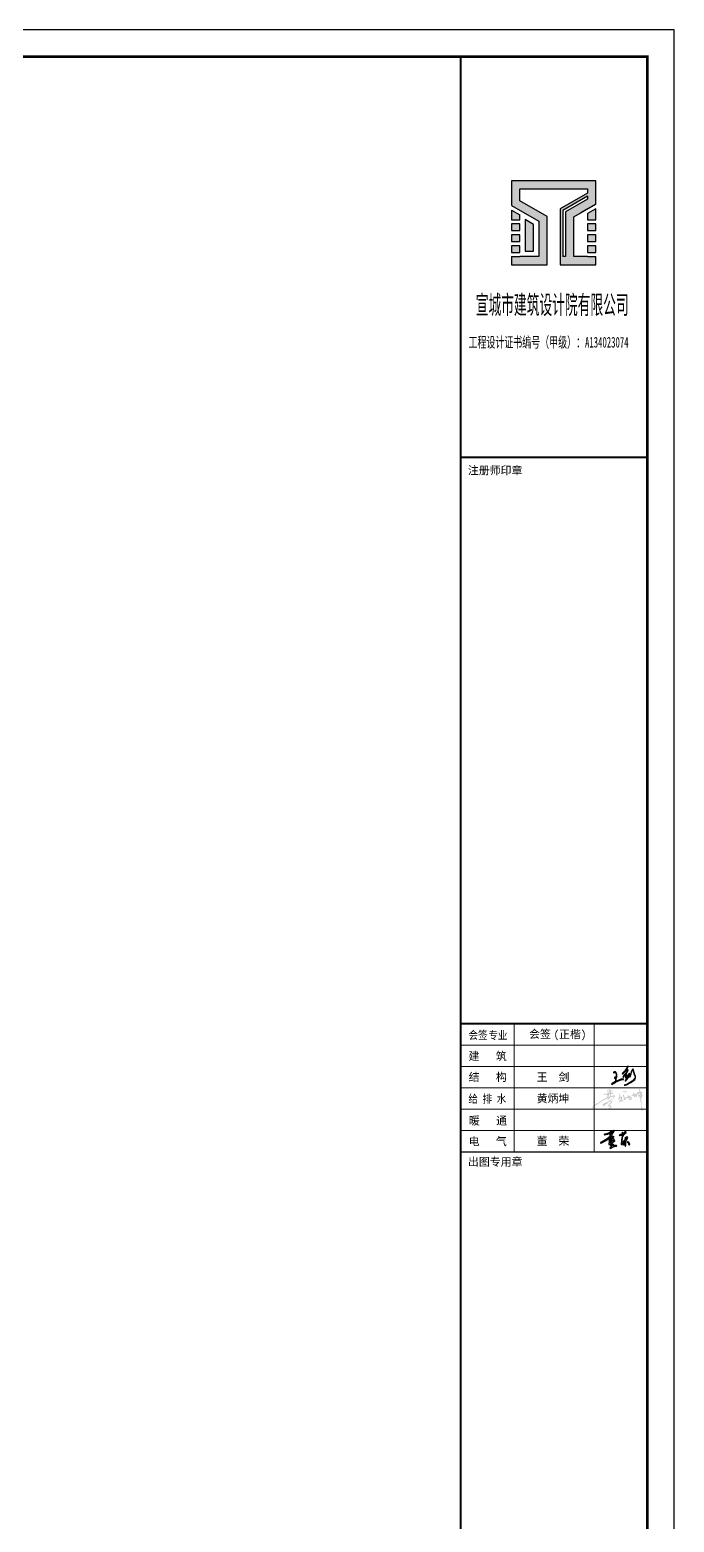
# Model space of a CAD drawing. Extents: x -4747 to 1060961, y -766984 to 396631.
# Drawn here: x 516676 to 540821, y 91379 to 147307 of the extents above; entities that cross this region are included whole.
import ezdxf
from ezdxf.enums import TextEntityAlignment as Align

# ---------------------------------------------------------------- set-up
doc = ezdxf.new("R2010")
doc.units = 0
doc.header["$LTSCALE"] = 1000
doc.header["$MEASUREMENT"] = 0
doc.layers.get('0').update_dxf_attribs({"linetype": 'CONTINUOUS'})
for name, color, linetype in [('BZ_标准图框', 7, 'CONTINUOUS'), ('PUB_TITLE', 4, 'CONTINUOUS'), ('TK_图框线_', 45, 'CONTINUOUS')]:
    doc.layers.add(name, color=color, linetype=linetype)
doc.styles.add('HT', font='simhei.ttf')

# ---------------------------------------------------------------- blocks, each defined once
blk = doc.blocks.new('DR')
at = {"linetype": 'CONTINUOUS'}
h = blk.add_hatch(color=256, dxfattribs=at)
h.dxf.hatch_style = 1
h.paths.add_polyline_path([(1911116, -440635), (1911119, -440635), (1911120, -440634), (1911121, -440636), (1911116, -440641), (1911114, -440641)], flags=16)
h.paths.add_polyline_path([(1911234, -440611), (1911235, -440610), (1911235, -440608), (1911232, -440607), (1911226, -440611), (1911226, -440613), (1911216, -440628), (1911215, -440633), (1911218, -440635), (1911222, -440631)], flags=17)
h.paths.add_polyline_path([(1911260, -440603), (1911258, -440602), (1911252, -440607), (1911261, -440610), (1911271, -440626), (1911268, -440629), (1911272, -440632), (1911275, -440632), (1911279, -440627), (1911279, -440624), (1911271, -440610), (1911263, -440603)])
h.paths.add_polyline_path([(1911107, -440603), (1911109, -440603), (1911110, -440602), (1911111, -440604), (1911097, -440615), (1911097, -440609)], flags=16)
h.paths.add_polyline_path([(1911234, -440591), (1911236, -440590), (1911236, -440593), (1911233, -440596), (1911226, -440599)], flags=16)
h.paths.add_polyline_path([(1911110, -440585), (1911112, -440585), (1911112, -440590), (1911108, -440594), (1911098, -440600), (1911097, -440592), (1911100, -440589)], flags=16)
h.paths.add_polyline_path([(1911108, -440573), (1911110, -440573), (1911112, -440575), (1911112, -440578), (1911097, -440585), (1911097, -440580)], flags=16)
h.paths.add_polyline_path([(1911104, -440569), (1911105, -440568), (1911100, -440573), (1911094, -440575), (1911100, -440570)], flags=16)
h.paths.add_polyline_path([(1911211, -440556), (1911209, -440555), (1911205, -440565), (1911203, -440585), (1911201, -440591), (1911198, -440628), (1911202, -440630), (1911206, -440625), (1911207, -440619), (1911215, -440615), (1911236, -440600), (1911235, -440628), (1911234, -440627), (1911232, -440629), (1911232, -440636), (1911236, -440643), (1911240, -440644), (1911243, -440639), (1911244, -440593), (1911255, -440583), (1911252, -440579), (1911247, -440582), (1911244, -440581), (1911257, -440568), (1911260, -440560), (1911256, -440557), (1911246, -440559), (1911233, -440567), (1911236, -440568), (1911241, -440565), (1911252, -440563), (1911216, -440602), (1911207, -440607)])
h.paths.add_polyline_path([(1911220, -440530), (1911221, -440530), (1911218, -440539), (1911214, -440543), (1911214, -440534)], flags=16)
h.paths.add_polyline_path([(1911238, -440514), (1911239, -440514)], flags=16)
h.paths.add_polyline_path([(1911119, -440511), (1911120, -440511), (1911120, -440514), (1911107, -440531), (1911103, -440533), (1911101, -440536), (1911099, -440536), (1911102, -440519)], flags=16)
h.paths.add_polyline_path([(1911244, -440499), (1911242, -440498), (1911229, -440512), (1911230, -440515), (1911224, -440523), (1911216, -440527), (1911214, -440526), (1911214, -440516), (1911211, -440512), (1911209, -440515), (1911208, -440530), (1911187, -440537), (1911181, -440542), (1911183, -440545), (1911188, -440545), (1911194, -440540), (1911198, -440540), (1911207, -440536), (1911209, -440553), (1911211, -440555), (1911215, -440554), (1911230, -440527), (1911247, -440516), (1911246, -440513), (1911241, -440511)])
h.paths.add_polyline_path([(1911132, -440496), (1911131, -440495), (1911128, -440496), (1911124, -440504), (1911102, -440512), (1911101, -440501), (1911098, -440497), (1911095, -440499), (1911096, -440513), (1911094, -440516), (1911061, -440529), (1911042, -440532), (1911041, -440536), (1911044, -440539), (1911074, -440531), (1911094, -440522), (1911093, -440544), (1911095, -440547), (1911101, -440548), (1911080, -440565), (1911051, -440585), (1911021, -440603), (1911017, -440603), (1911006, -440610), (1911005, -440612), (1911009, -440616), (1911018, -440613), (1911047, -440596), (1911079, -440580), (1911082, -440585), (1911090, -440585), (1911090, -440590), (1911088, -440592), (1911087, -440597), (1911089, -440599), (1911089, -440605), (1911086, -440608), (1911086, -440613), (1911084, -440617), (1911085, -440627), (1911087, -440629), (1911092, -440629), (1911102, -440621), (1911108, -440619), (1911108, -440631), (1911100, -440636), (1911100, -440639), (1911104, -440643), (1911104, -440650), (1911093, -440660), (1911097, -440665), (1911106, -440660), (1911110, -440660), (1911128, -440648), (1911136, -440647), (1911143, -440644), (1911155, -440645), (1911158, -440642), (1911156, -440638), (1911141, -440637), (1911123, -440642), (1911130, -440635), (1911131, -440632), (1911127, -440628), (1911116, -440628), (1911116, -440617), (1911119, -440609), (1911139, -440593), (1911139, -440590), (1911135, -440588), (1911123, -440599), (1911121, -440598), (1911121, -440593), (1911129, -440585), (1911132, -440580), (1911132, -440577), (1911128, -440574), (1911121, -440575), (1911117, -440566), (1911124, -440562), (1911130, -440556), (1911129, -440552), (1911116, -440556), (1911093, -440568), (1911067, -440579), (1911094, -440560), (1911106, -440550), (1911115, -440540), (1911115, -440536), (1911113, -440534), (1911126, -440515), (1911129, -440508), (1911134, -440503)])
at = {"linetype": 'CONTINUOUS', "elevation": 12800663}
for points in [[(1911132, -440496), (1911131, -440495), (1911128, -440496), (1911124, -440504), (1911102, -440512), (1911101, -440501), (1911098, -440497), (1911095, -440499), (1911096, -440513), (1911094, -440516), (1911061, -440529), (1911042, -440532), (1911041, -440536), (1911044, -440539), (1911074, -440531), (1911094, -440522), (1911093, -440544), (1911095, -440547), (1911101, -440548), (1911080, -440565), (1911051, -440585), (1911021, -440603), (1911017, -440603), (1911006, -440610), (1911005, -440612), (1911009, -440616), (1911018, -440613), (1911047, -440596), (1911079, -440580), (1911082, -440585), (1911090, -440585), (1911090, -440590), (1911088, -440592), (1911087, -440597), (1911089, -440599), (1911089, -440605), (1911086, -440608), (1911086, -440613), (1911084, -440617), (1911085, -440627), (1911087, -440629), (1911092, -440629), (1911102, -440621), (1911108, -440619), (1911108, -440631), (1911100, -440636), (1911100, -440639), (1911104, -440643), (1911104, -440650), (1911093, -440660), (1911097, -440665), (1911106, -440660), (1911110, -440660), (1911128, -440648), (1911136, -440647), (1911143, -440644), (1911155, -440645), (1911158, -440642), (1911156, -440638), (1911141, -440637), (1911123, -440642), (1911130, -440635), (1911131, -440632), (1911127, -440628), (1911116, -440628), (1911116, -440617), (1911119, -440609), (1911139, -440593), (1911139, -440590), (1911135, -440588), (1911123, -440599), (1911121, -440598), (1911121, -440593), (1911129, -440585), (1911132, -440580), (1911132, -440577), (1911128, -440574), (1911121, -440575), (1911117, -440566), (1911124, -440562), (1911130, -440556), (1911129, -440552), (1911116, -440556), (1911093, -440568), (1911067, -440579), (1911094, -440560), (1911106, -440550), (1911115, -440540), (1911115, -440536), (1911113, -440534), (1911126, -440515), (1911129, -440508), (1911134, -440503), (1911132, -440496)], [(1911104, -440569), (1911105, -440568), (1911100, -440573), (1911094, -440575), (1911100, -440570), (1911104, -440569)], [(1911108, -440573), (1911110, -440573), (1911112, -440575), (1911112, -440578), (1911097, -440585), (1911097, -440580), (1911108, -440573)], [(1911119, -440511), (1911120, -440511), (1911120, -440514), (1911107, -440531), (1911103, -440533), (1911101, -440536), (1911099, -440536), (1911102, -440519), (1911119, -440511)], [(1911244, -440499), (1911242, -440498), (1911229, -440512), (1911230, -440515), (1911224, -440523), (1911216, -440527), (1911214, -440526), (1911214, -440516), (1911211, -440512), (1911209, -440515), (1911208, -440530), (1911187, -440537), (1911181, -440542), (1911183, -440545), (1911188, -440545), (1911194, -440540), (1911198, -440540), (1911207, -440536), (1911209, -440553), (1911211, -440555), (1911215, -440554), (1911230, -440527), (1911247, -440516), (1911246, -440513), (1911241, -440511), (1911244, -440499)], [(1911211, -440556), (1911209, -440555), (1911205, -440565), (1911203, -440585), (1911201, -440591), (1911198, -440628), (1911202, -440630), (1911206, -440625), (1911207, -440619), (1911215, -440615), (1911236, -440600), (1911235, -440628), (1911234, -440627), (1911232, -440629), (1911232, -440636), (1911236, -440643), (1911240, -440644), (1911243, -440639), (1911244, -440593), (1911255, -440583), (1911252, -440579), (1911247, -440582), (1911244, -440581), (1911257, -440568), (1911260, -440560), (1911256, -440557), (1911246, -440559), (1911233, -440567), (1911236, -440568), (1911241, -440565), (1911252, -440563), (1911216, -440602), (1911207, -440607), (1911211, -440556)], [(1911220, -440530), (1911221, -440530), (1911218, -440539), (1911214, -440543), (1911214, -440534), (1911220, -440530)], [(1911238, -440514), (1911239, -440514), (1911238, -440514)], [(1911110, -440585), (1911112, -440585), (1911112, -440590), (1911108, -440594), (1911098, -440600), (1911097, -440592), (1911100, -440589), (1911110, -440585)], [(1911107, -440603), (1911109, -440603), (1911110, -440602), (1911111, -440604), (1911097, -440615), (1911097, -440609), (1911107, -440603)], [(1911116, -440635), (1911119, -440635), (1911120, -440634), (1911121, -440636), (1911116, -440641), (1911114, -440641), (1911116, -440635)], [(1911234, -440611), (1911235, -440610), (1911235, -440608), (1911232, -440607), (1911226, -440611), (1911226, -440613), (1911216, -440628), (1911215, -440633), (1911218, -440635), (1911222, -440631), (1911234, -440611)], [(1911234, -440591), (1911236, -440590), (1911236, -440593), (1911233, -440596), (1911226, -440599), (1911234, -440591)], [(1911260, -440603), (1911258, -440602), (1911252, -440607), (1911261, -440610), (1911271, -440626), (1911268, -440629), (1911272, -440632), (1911275, -440632), (1911279, -440627), (1911279, -440624), (1911271, -440610), (1911263, -440603), (1911260, -440603)]]:
    blk.add_lwpolyline(points, dxfattribs=at)
blk = doc.blocks.new('WJ')
at = {"linetype": 'CONTINUOUS'}
h = blk.add_hatch(color=0, dxfattribs=at)
h.dxf.hatch_style = 1
h.paths.add_polyline_path([(170, 444), (169, 445), (166, 443), (169, 440), (169, 410), (167, 408), (164, 412), (160, 413), (156, 409), (157, 404), (160, 408), (163, 408), (165, 404), (161, 403), (159, 406), (158, 403), (161, 400), (165, 401), (164, 379), (139, 364), (134, 359), (137, 356), (145, 363), (163, 373), (164, 371), (170, 377), (186, 385), (195, 387), (212, 394), (224, 395), (224, 400), (204, 396), (167, 380), (169, 387), (169, 403), (174, 413), (174, 434)])
h.paths.add_polyline_path([(163, 451), (162, 452), (155, 452), (149, 449), (148, 447), (150, 443), (155, 448), (160, 448), (168, 444), (169, 446)])
h.paths.add_polyline_path([(300, 463), (299, 464), (297, 464), (296, 461), (300, 450), (302, 438), (308, 423), (311, 410), (310, 405), (299, 391), (290, 383), (257, 363), (246, 358), (228, 353), (236, 352), (247, 355), (279, 371), (295, 382), (308, 395), (315, 406), (314, 418), (307, 437)])
h.paths.add_polyline_path([(260, 495), (259, 496), (254, 491), (250, 482), (235, 459), (219, 444), (215, 439), (216, 436), (219, 436), (237, 455), (247, 461), (254, 463), (251, 455), (244, 444), (230, 430), (220, 413), (221, 411), (223, 411), (242, 435), (240, 425), (240, 406), (243, 404), (246, 407), (249, 419), (253, 419), (262, 428), (236, 385), (239, 382), (268, 420), (270, 421), (269, 414), (271, 412), (274, 415), (282, 436), (284, 447), (292, 467), (294, 469), (298, 464), (299, 467), (296, 472), (294, 472), (290, 468), (285, 458), (274, 423), (273, 426), (268, 425), (256, 411), (264, 423), (272, 440), (270, 442), (266, 439), (256, 426), (246, 421), (244, 411), (246, 441), (257, 458), (259, 464), (256, 467), (252, 467), (241, 462), (253, 480)])
at = {"color": 0, "linetype": 'CONTINUOUS', "elevation": 16083978}
for points in [[(163, 451), (162, 452), (155, 452), (149, 449), (148, 447), (150, 443), (155, 448), (160, 448), (168, 444), (169, 446), (163, 451)], [(260, 495), (259, 496), (254, 491), (250, 482), (235, 459), (219, 444), (215, 439), (216, 436), (219, 436), (237, 455), (247, 461), (254, 463), (251, 455), (244, 444), (230, 430), (220, 413), (221, 411), (223, 411), (242, 435), (240, 425), (240, 406), (243, 404), (246, 407), (249, 419), (253, 419), (262, 428), (236, 385), (239, 382), (268, 420), (270, 421), (269, 414), (271, 412), (274, 415), (282, 436), (284, 447), (292, 467), (294, 469), (298, 464), (299, 467), (296, 472), (294, 472), (290, 468), (285, 458), (274, 423), (273, 426), (268, 425), (256, 411), (264, 423), (272, 440), (270, 442), (266, 439), (256, 426), (246, 421), (244, 411), (246, 441), (257, 458), (259, 464), (256, 467), (252, 467), (241, 462), (253, 480), (260, 495)], [(300, 463), (299, 464), (297, 464), (296, 461), (300, 450), (302, 438), (308, 423), (311, 410), (310, 405), (299, 391), (290, 383), (257, 363), (246, 358), (228, 353), (236, 352), (247, 355), (279, 371), (295, 382), (308, 395), (315, 406), (314, 418), (307, 437), (300, 463)], [(170, 444), (169, 445), (166, 443), (169, 440), (169, 410), (167, 408), (164, 412), (160, 413), (156, 409), (157, 404), (160, 408), (163, 408), (165, 404), (161, 403), (159, 406), (158, 403), (161, 400), (165, 401), (164, 379), (139, 364), (134, 359), (137, 356), (145, 363), (163, 373), (164, 371), (170, 377), (186, 385), (195, 387), (212, 394), (224, 395), (224, 400), (204, 396), (167, 380), (169, 387), (169, 403), (174, 413), (174, 434), (170, 444)]]:
    blk.add_lwpolyline(points, dxfattribs=at)
blk = doc.blocks.new('A$C56AF2822')
at = {"linetype": 'CONTINUOUS', "xscale": 5, "yscale": 5, "zscale": 5}
blk.add_blockref('WJ', (-107, -2513), dxfattribs=at)
blk = doc.blocks.new('A$C7A596D73')
at = {"linetype": 'CONTINUOUS'}
h = blk.add_hatch(color=256, dxfattribs=at)
h.paths.add_polyline_path([(-528, 449), (-608, 419), (-653, 389), (-668, 389), (-718, 364), (-743, 339), (-848, 279), (-853, 269), (-998, 189), (-1088, 99), (-1093, 94), (-1088, 69), (-1073, 64), (-1043, 74), (-1038, 84), (-1048, 94), (-998, 144), (-788, 269), (-748, 304), (-603, 384), (-573, 389), (-508, 424), (-483, 429), (-493, 409), (-518, 389), (-508, 374), (-493, 369), (-423, 454), (-363, 474), (-293, 484), (-333, 419), (-453, 319), (-568, 269), (-583, 269), (-643, 229), (-663, 229), (-708, 184), (-708, 154), (-683, 134), (-633, 149), (-593, 189), (-548, 214), (-498, 264), (-403, 304), (-388, 289), (-398, 264), (-453, 219), (-493, 159), (-523, 144), (-518, 129), (-503, 119), (-453, 129), (-413, 109), (-453, 69), (-478, 59), (-478, 44), (-468, 34), (-438, 39), (-373, 104), (-373, 124), (-403, 149), (-418, 149), (-428, 159), (-458, 159), (-453, 174), (-368, 254), (-353, 279), (-358, 314), (-373, 329), (-403, 339), (-288, 439), (-263, 469), (-248, 509), (-263, 529), (-278, 529), (-288, 539), (-408, 494), (-408, 544), (-398, 569), (-368, 584), (-338, 584), (-318, 599), (-313, 644), (-333, 674), (-338, 669), (-328, 629), (-383, 614), (-398, 704), (-383, 704), (-348, 669), (-333, 674), (-368, 709), (-408, 729), (-408, 739), (-423, 754), (-453, 744), (-503, 749), (-518, 739), (-518, 724), (-533, 724), (-543, 714), (-523, 699), (-523, 614), (-533, 599), (-653, 589), (-668, 579), (-668, 564), (-653, 554), (-528, 559)])
h.paths.add_polyline_path([(-463, 569), (-438, 574), (-433, 564), (-453, 484), (-463, 469), (-493, 464), (-503, 464), (-488, 479), (-483, 519)], flags=16)
h.paths.add_polyline_path([(-488, 609), (-498, 669), (-498, 714), (-488, 729), (-463, 729), (-478, 684), (-473, 659)], flags=16)
h.paths.add_polyline_path([(-453, 609), (-448, 644), (-443, 684), (-433, 699), (-428, 614)], flags=16)
h.paths.add_polyline_path([(-23, 434), (-23, 414), (-38, 379), (-103, 284), (-88, 264), (-73, 269), (-43, 304), (57, 304), (72, 334), (47, 354), (-3, 349), (22, 399), (17, 429), (32, 474), (7, 489), (-23, 484), (-43, 469), (-43, 534), (-83, 599), (-103, 584), (-78, 559), (-78, 504), (-98, 444), (-113, 414), (-128, 404), (-133, 399), (-133, 384), (-103, 369), (-88, 379), (-58, 424)])
h.paths.add_polyline_path([(87, 369), (97, 359), (117, 359), (232, 464), (222, 444), (247, 419), (267, 419), (272, 389), (322, 349), (347, 354), (387, 404), (377, 429), (382, 444), (342, 489), (302, 504), (272, 504), (272, 524), (242, 539), (227, 524), (227, 489), (212, 474), (147, 444), (122, 414), (92, 554), (82, 564), (62, 559), (57, 554), (57, 509), (67, 489)])
h.paths.add_polyline_path([(292, 419), (302, 439), (297, 449), (312, 449), (342, 424), (347, 409), (337, 409), (322, 389)], flags=16)
h.paths.add_polyline_path([(187, 649), (197, 634), (207, 644), (207, 659), (197, 669), (147, 679), (92, 679), (57, 694), (47, 689), (42, 684), (42, 669), (62, 654)])
h.paths.add_polyline_path([(507, 579), (482, 579), (477, 629), (467, 639), (452, 639), (437, 609), (437, 559), (402, 564), (382, 539), (377, 534), (387, 504), (407, 519), (437, 524), (477, 464), (492, 464), (507, 479), (522, 519), (532, 479), (557, 464), (582, 504), (592, 574), (602, 594), (642, 574), (657, 609), (677, 629), (687, 549), (672, 544), (652, 569), (612, 549), (647, 484), (667, 469), (687, 489), (682, 509), (692, 509), (692, 469), (672, 459), (687, 429), (702, 424), (712, 284), (727, 239), (747, 64), (747, -31), (767, -51), (792, -31), (777, 29), (777, 74), (767, 89), (752, 179), (752, 289), (737, 364), (737, 449), (762, 459), (782, 484), (777, 499), (792, 514), (792, 544), (757, 559), (787, 619), (777, 639), (737, 664), (702, 674), (702, 704), (687, 739), (692, 749), (667, 779), (652, 774), (647, 749), (667, 704), (667, 669), (632, 639), (612, 659), (587, 649), (557, 579), (552, 524), (542, 584), (512, 594)])
h.paths.add_polyline_path([(497, 539), (487, 509), (477, 519), (477, 529)], flags=16)
h.paths.add_polyline_path([(717, 599), (717, 624), (737, 609), (727, 584)], flags=16)
h.paths.add_polyline_path([(722, 529), (737, 524), (727, 504), (722, 514)], flags=16)

msp = doc.modelspace()

# ---------------------------------------------------------------- hatches: boundary and pattern name
h = msp.add_hatch(color=1)
h.paths.add_polyline_path([(537880, 141652.7), (534728.8, 141652.7), (534728.8, 140726.8), (535752.8, 140135.6), (535752.8, 138808.7), (535036, 138808.7), (534728.8, 138808.7), (534728.8, 138501.5), (536060, 138501.5), (536060, 140313), (535036, 140904.2), (535036, 141345.5), (537572.8, 141345.5), (537572.8, 141191.9), (536548.8, 140600.7), (536548.8, 138501.5), (537880, 138501.5), (537880, 138808.7), (537572.8, 138808.7), (537060.8, 138808.7), (537060.8, 140305.1), (537880, 140778)])
h.paths.add_polyline_path([(537572.8, 140955.4), (536753.6, 140482.4), (536753.6, 138808.7), (536651.2, 138808.7), (536651.2, 140541.6), (537572.8, 141073.6)], flags=16)
h = msp.add_hatch(color=1)
h.paths.add_polyline_path([(537880, 140600.7), (537572.8, 140423.3), (537572.8, 140191.1), (537880, 140191.1)])
h.paths.add_polyline_path([(537572.8, 140037.5), (537572.8, 139781.5), (537880, 139781.5), (537880, 140037.5)])
h.paths.add_polyline_path([(537572.8, 139627.9), (537572.8, 139371.9), (537880, 139371.9), (537880, 139627.9)])
h.paths.add_polyline_path([(537880, 138962.3), (537880, 139218.3), (537572.8, 139218.3), (537572.8, 138962.3)])
h.paths.add_polyline_path([(535548, 140017.4), (535240.8, 140194.8), (535240.8, 139013.5), (535548, 139013.5)])
h.paths.add_polyline_path([(534728.8, 140549.5), (534728.8, 140191.1), (535036, 140191.1), (535036, 140372.1)])
h.paths.add_polyline_path([(534728.8, 140037.5), (534728.8, 139781.5), (535036, 139781.5), (535036, 140037.5)])
h.paths.add_polyline_path([(535036, 139371.9), (535036, 139627.9), (534728.8, 139627.9), (534728.8, 139371.9)])
h.paths.add_polyline_path([(535036, 139218.3), (534728.8, 139218.3), (534728.8, 138962.3), (535036, 138962.3)])

# ---------------------------------------------------------------- linework, layer by layer
for points in [[(537060.8, 138808.7), (537060.8, 140305.1), (537880, 140778), (537880, 141652.7), (534728.8, 141652.7), (534728.8, 140726.8), (535752.8, 140135.6), (535752.8, 138808.7), (535036, 138808.7)], [(534728.8, 138808.7), (534728.8, 138501.5), (536060, 138501.5), (536060, 140313), (535036, 140904.2), (535036, 141345.5), (537572.8, 141345.5), (537572.8, 141191.9), (536548.8, 140600.7), (536548.8, 138501.5), (537880, 138501.5), (537880, 138808.7)], [(537572.8, 141073.6), (536651.2, 140541.6), (536651.2, 138808.7)], [(537572.8, 140955.4), (536753.6, 140482.4), (536753.6, 138808.7)], [(537572.8, 141073.6), (537572.8, 140955.4)], [(534728.8, 140549.5), (534728.8, 140191.1), (535036, 140191.1), (535036, 140372.1)], [(534728.8, 140549.5), (535036, 140372.1)], [(537880, 140778), (537310.2, 140449)], [(537572.8, 140423.3), (537572.8, 140191.1), (537880, 140191.1), (537880, 140600.7)], [(537880, 140600.7), (537572.8, 140423.3)], [(534728.8, 138808.7), (535036, 138808.7)], [(536753.6, 138808.7), (536651.2, 138808.7)], [(537572.8, 138808.7), (537060.8, 138808.7)], [(537572.8, 138808.7), (537880, 138808.7)]]:
    msp.add_lwpolyline(points)
for points in [[(534728.8, 140037.5), (534728.8, 139781.5), (535036, 139781.5), (535036, 140037.5)], [(535548, 140017.4), (535240.8, 140194.8), (535240.8, 139013.5), (535548, 139013.5)], [(537572.8, 140037.5), (537572.8, 139781.5), (537880, 139781.5), (537880, 140037.5)], [(534728.8, 139627.9), (534728.8, 139371.9), (535036, 139371.9), (535036, 139627.9)], [(537572.8, 139627.9), (537572.8, 139371.9), (537880, 139371.9), (537880, 139627.9)], [(534728.8, 139218.3), (534728.8, 138962.3), (535036, 138962.3), (535036, 139218.3)], [(537572.8, 139218.3), (537572.8, 138962.3), (537880, 138962.3), (537880, 139218.3)]]:
    msp.add_lwpolyline(points, close=True)
at = {"layer": 'BZ_标准图框'}
for points, const_width in [([(532820.8, 64207.4), (532820.8, 146307.4)], 70), ([(532820.8, 131282.6), (539820.8, 131282.6)], 70), ([(532820.8, 110057.4), (539820.8, 110057.4)], 70), ([(534820.8, 110057.4), (534820.8, 105257.4)], 35), ([(537820.8, 110057.4), (537820.8, 105257.4)], 35), ([(539820.8, 109257.4), (532820.8, 109257.4)], 35), ([(539820.8, 108457.4), (532820.8, 108457.4)], 35), ([(539820.8, 107657.4), (532820.8, 107657.4)], 35), ([(539820.8, 106857.4), (532820.8, 106857.4)], 35), ([(539820.8, 106057.4), (532820.8, 106057.4)], 35), ([(539820.8, 105257.4), (532820.8, 105257.4)], 50)]:
    msp.add_lwpolyline(points, dxfattribs=dict(at, const_width=const_width))
at = {"layer": 'PUB_TITLE'}
msp.add_lwpolyline([(421920.8, 63207.4), (540820.8, 63207.4), (540820.8, 147307.4), (421920.8, 147307.4)], close=True, dxfattribs=at)
at = {"layer": 'PUB_TITLE', "const_width": 100}
msp.add_lwpolyline([(424420.8, 64207.4), (539820.8, 64207.4), (539820.8, 146307.4), (424420.8, 146307.4)], close=True, dxfattribs=at)

# ---------------------------------------------------------------- block references
for name, p in [('A$C56AF2822', (537908.9, 108508.1, -80419890)), ('A$C7A596D73', (538849.7, 106842.1))]:
    msp.add_blockref(name, p)
at = {"xscale": 4, "yscale": 4, "zscale": 4}
msp.add_blockref('DR', (-7105961, 1868046.4, -51202652), dxfattribs=at)

# ---------------------------------------------------------------- texts
at = {"layer": 'BZ_标准图框', "style": 'HT', "width": 0.5}
msp.add_text('宣城市建筑设计院有限公司', height=700, dxfattribs=at).set_placement((536250.9, 136655.4), align=Align.CENTER)
at = {"layer": 'BZ_标准图框', "style": 'HT'}
for s, height, width, p in [('工程设计证书编号（甲级）：A134023074', 400, 0.6, (533112.3, 135400.6)), ('会签', 300, 0.85, (533114.7, 109482.7)), ('专业', 300, 0.85, (533857.4, 109474.1)), ('给 排 水', 300, 0.85, (533110.1, 107092))]:
    msp.add_text(s, height=height, dxfattribs=dict(at, width=width)).set_placement(p)
for s, p in [('注册师印章', (533089.9, 130647.8)), ('会签', (535383.4, 109523.4)), ('(正楷)', (536304.2, 109514.1)), ('建   筑', (533114.7, 108694.8)), ('结   构', (533119.3, 107909.6)), ('暖   通', (533128.3, 106276.1)), ('电   气', (533118.5, 105501.6)), ('出图专用章', (533092.2, 104731.9))]:
    msp.add_text(s, height=300, dxfattribs=at).set_placement(p)
at = {"layer": 'TK_图框线_', "style": 'HT'}
for s, p in [('王  剑', (535668.3, 107908)), ('黄炳坤', (535668.3, 107108)), ('董  荣', (535668.3, 105508))]:
    msp.add_text(s, height=300, dxfattribs=at).set_placement(p)

doc.saveas('drawing.dxf')
